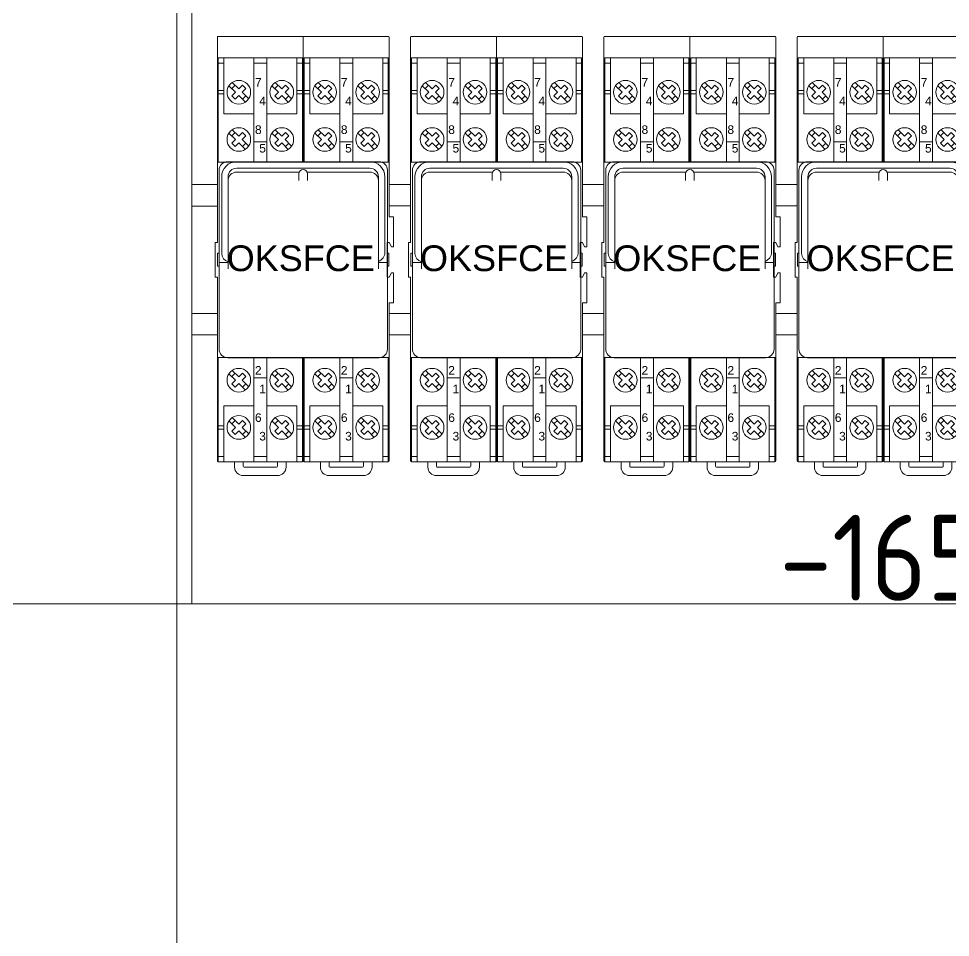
# Model space of a CAD drawing. Header units: millimetres. Extents: x 1359 to 3577, y 1333 to 3557.
# Drawn here: x 2476.3 to 2693.2, y 1601.9 to 1815.7 of the extents above; entities that cross this region are included whole.
import ezdxf
from ezdxf.enums import TextEntityAlignment as Align

# ---------------------------------------------------------------- set-up
doc = ezdxf.new("R2010")
doc.units = ezdxf.units.MM
doc.set_wipeout_variables(frame=1)
doc.layers.add('000-PI-Oprema', color=30, linetype='Continuous', lineweight=5)
doc.layers.add('000-PI-ORMAR', color=2, linetype='Continuous')
doc.layers.add('002-PI-Kabelska kanalica', color=150, linetype='Continuous')
doc.styles.add('PI0', font='isocpeur.ttf', dxfattribs={"width": 0.9})
doc.styles.get("Standard").update_dxf_attribs({"font": 'arial.ttf'})

# ---------------------------------------------------------------- blocks, each defined once
blk = doc.blocks.new('montazna 2000x1000')
at = {"layer": '000-PI-ORMAR', "color": 0, "linetype": 'ByBlock', "lineweight": 0}
blk.add_line((0, 1890), (0, 0), dxfattribs=at)
blk = doc.blocks.new('*U53')
at = {"layer": '002-PI-Kabelska kanalica', "color": 0, "linetype": 'ByBlock', "lineweight": 0}
for p in [(-20, 1572), (80, -100)]:
    blk.add_line(p, (80, 1572), dxfattribs=at)
blk = doc.blocks.new('*U57')
at = {"layer": '002-PI-Kabelska kanalica', "color": 0, "linetype": 'ByBlock', "lineweight": 0}
blk.add_line((-20, -100), (-20, 1832), dxfattribs=at)
blk = doc.blocks.new('OKSFCE')
at = {"layer": '000-PI-Oprema', "color": 0, "linetype": 'ByBlock', "lineweight": 0}
for p, q in [((47678.84, 23886.54), (47698.44, 23886.54)), ((47698.84, 23886.54), (47718.44, 23886.54)), ((47678.84, 23881.54), (47698.44, 23881.54)), ((47680.14, 23881.54), (47680.14, 23868.54)), ((47697.14, 23881.54), (47697.14, 23868.54)), ((47698.84, 23881.54), (47718.44, 23881.54)), ((47700.14, 23881.54), (47700.14, 23868.54)), ((47717.14, 23881.54), (47717.14, 23868.54)), ((47680.14, 23880.32), (47678.84, 23880.32)), ((47690.14, 23880.32), (47687.14, 23880.32)), ((47698.44, 23880.32), (47697.14, 23880.32)), ((47700.14, 23880.32), (47698.84, 23880.32)), ((47710.14, 23880.32), (47707.14, 23880.32)), ((47718.44, 23880.32), (47717.14, 23880.32)), ((47681.34, 23875.05), (47682.86, 23873.54)), ((47682.01, 23874.38), (47682.79, 23875.16)), ((47682.12, 23875.83), (47683.64, 23874.31)), ((47683.64, 23874.31), (47684.49, 23875.16)), ((47684.42, 23873.54), (47685.27, 23874.38)), ((47684.49, 23875.16), (47685.27, 23874.38)), ((47691.34, 23875.05), (47692.86, 23873.54)), ((47692.01, 23874.38), (47692.79, 23875.16)), ((47692.12, 23875.83), (47693.64, 23874.31)), ((47693.64, 23874.31), (47694.49, 23875.16)), ((47694.42, 23873.54), (47695.27, 23874.38)), ((47694.49, 23875.16), (47695.27, 23874.38)), ((47701.34, 23875.05), (47702.86, 23873.54)), ((47702.01, 23874.38), (47702.79, 23875.16)), ((47702.12, 23875.83), (47703.64, 23874.31)), ((47703.64, 23874.31), (47704.49, 23875.16)), ((47704.42, 23873.54), (47705.27, 23874.38)), ((47704.49, 23875.16), (47705.27, 23874.38)), ((47711.34, 23875.05), (47712.86, 23873.54)), ((47712.01, 23874.38), (47712.79, 23875.16)), ((47712.12, 23875.83), (47713.64, 23874.31)), ((47713.64, 23874.31), (47714.49, 23875.16)), ((47714.42, 23873.54), (47715.27, 23874.38)), ((47714.49, 23875.16), (47715.27, 23874.38)), ((47678.64, 23873.16), (47680.14, 23873.16)), ((47678.84, 23873.94), (47680.14, 23873.94)), ((47682.01, 23872.69), (47682.86, 23873.54)), ((47682.01, 23872.69), (47682.79, 23871.91)), ((47682.79, 23871.91), (47683.64, 23872.76)), ((47683.64, 23872.76), (47685.16, 23871.24)), ((47684.42, 23873.54), (47685.93, 23872.02)), ((47684.49, 23871.91), (47685.27, 23872.69)), ((47692.01, 23872.69), (47692.86, 23873.54)), ((47692.01, 23872.69), (47692.79, 23871.91)), ((47692.79, 23871.91), (47693.64, 23872.76)), ((47693.64, 23872.76), (47695.16, 23871.24)), ((47694.42, 23873.54), (47695.93, 23872.02)), ((47694.49, 23871.91), (47695.27, 23872.69)), ((47698.44, 23873.94), (47697.14, 23873.94)), ((47698.64, 23873.16), (47697.14, 23873.16)), ((47698.64, 23873.16), (47700.14, 23873.16)), ((47698.84, 23873.94), (47700.14, 23873.94)), ((47702.01, 23872.69), (47702.86, 23873.54)), ((47702.01, 23872.69), (47702.79, 23871.91)), ((47702.79, 23871.91), (47703.64, 23872.76)), ((47703.64, 23872.76), (47705.16, 23871.24)), ((47704.42, 23873.54), (47705.93, 23872.02)), ((47704.49, 23871.91), (47705.27, 23872.69)), ((47712.01, 23872.69), (47712.86, 23873.54)), ((47712.01, 23872.69), (47712.79, 23871.91)), ((47712.79, 23871.91), (47713.64, 23872.76)), ((47713.64, 23872.76), (47715.16, 23871.24)), ((47714.42, 23873.54), (47715.93, 23872.02)), ((47714.49, 23871.91), (47715.27, 23872.69)), ((47718.44, 23873.94), (47717.14, 23873.94)), ((47718.64, 23873.16), (47717.14, 23873.16)), ((47680.14, 23868.54), (47687.14, 23868.54)), ((47697.14, 23868.54), (47690.14, 23868.54)), ((47700.14, 23868.54), (47707.14, 23868.54)), ((47717.14, 23868.54), (47710.14, 23868.54)), ((47681.34, 23864.05), (47682.86, 23862.54)), ((47682.01, 23863.38), (47682.79, 23864.16)), ((47682.12, 23864.83), (47683.64, 23863.31)), ((47683.64, 23863.31), (47684.49, 23864.16)), ((47684.42, 23862.54), (47685.27, 23863.38)), ((47684.49, 23864.16), (47685.27, 23863.38)), ((47691.34, 23864.05), (47692.86, 23862.54)), ((47692.01, 23863.38), (47692.79, 23864.16)), ((47692.12, 23864.83), (47693.64, 23863.31)), ((47693.64, 23863.31), (47694.49, 23864.16)), ((47694.42, 23862.54), (47695.27, 23863.38)), ((47694.49, 23864.16), (47695.27, 23863.38)), ((47701.34, 23864.05), (47702.86, 23862.54)), ((47702.01, 23863.38), (47702.79, 23864.16)), ((47702.12, 23864.83), (47703.64, 23863.31)), ((47703.64, 23863.31), (47704.49, 23864.16)), ((47704.42, 23862.54), (47705.27, 23863.38)), ((47704.49, 23864.16), (47705.27, 23863.38)), ((47711.34, 23864.05), (47712.86, 23862.54)), ((47712.01, 23863.38), (47712.79, 23864.16)), ((47712.12, 23864.83), (47713.64, 23863.31)), ((47713.64, 23863.31), (47714.49, 23864.16)), ((47714.42, 23862.54), (47715.27, 23863.38)), ((47714.49, 23864.16), (47715.27, 23863.38)), ((47682.01, 23861.69), (47682.86, 23862.54)), ((47682.01, 23861.69), (47682.79, 23860.91)), ((47682.79, 23860.91), (47683.64, 23861.76)), ((47683.64, 23861.76), (47685.16, 23860.24)), ((47684.42, 23862.54), (47685.93, 23861.02)), ((47684.49, 23860.91), (47685.27, 23861.69)), ((47690.14, 23862.02), (47687.14, 23862.02)), ((47692.01, 23861.69), (47692.86, 23862.54)), ((47692.01, 23861.69), (47692.79, 23860.91)), ((47692.79, 23860.91), (47693.64, 23861.76)), ((47693.64, 23861.76), (47695.16, 23860.24)), ((47694.42, 23862.54), (47695.93, 23861.02)), ((47694.49, 23860.91), (47695.27, 23861.69)), ((47702.01, 23861.69), (47702.86, 23862.54)), ((47702.01, 23861.69), (47702.79, 23860.91)), ((47702.79, 23860.91), (47703.64, 23861.76)), ((47703.64, 23861.76), (47705.16, 23860.24)), ((47704.42, 23862.54), (47705.93, 23861.02)), ((47704.49, 23860.91), (47705.27, 23861.69)), ((47710.14, 23862.02), (47707.14, 23862.02)), ((47712.01, 23861.69), (47712.86, 23862.54)), ((47712.01, 23861.69), (47712.79, 23860.91)), ((47712.79, 23860.91), (47713.64, 23861.76)), ((47713.64, 23861.76), (47715.16, 23860.24)), ((47714.42, 23862.54), (47715.93, 23861.02)), ((47714.49, 23860.91), (47715.27, 23861.69)), ((47681.34, 23808.05), (47682.86, 23806.54)), ((47682.01, 23807.38), (47682.79, 23808.16)), ((47682.12, 23808.83), (47683.64, 23807.31)), ((47683.64, 23807.31), (47684.49, 23808.16)), ((47684.42, 23806.54), (47685.27, 23807.38)), ((47684.49, 23808.16), (47685.27, 23807.38)), ((47690.14, 23807.05), (47687.14, 23807.05)), ((47691.34, 23808.05), (47692.86, 23806.54)), ((47692.01, 23807.38), (47692.79, 23808.16)), ((47692.12, 23808.83), (47693.64, 23807.31)), ((47693.64, 23807.31), (47694.49, 23808.16)), ((47694.42, 23806.54), (47695.27, 23807.38)), ((47694.49, 23808.16), (47695.27, 23807.38)), ((47701.34, 23808.05), (47702.86, 23806.54)), ((47702.01, 23807.38), (47702.79, 23808.16)), ((47702.12, 23808.83), (47703.64, 23807.31)), ((47703.64, 23807.31), (47704.49, 23808.16)), ((47704.42, 23806.54), (47705.27, 23807.38)), ((47704.49, 23808.16), (47705.27, 23807.38)), ((47710.14, 23807.05), (47707.14, 23807.05)), ((47711.34, 23808.05), (47712.86, 23806.54)), ((47712.01, 23807.38), (47712.79, 23808.16)), ((47712.12, 23808.83), (47713.64, 23807.31)), ((47713.64, 23807.31), (47714.49, 23808.16)), ((47714.42, 23806.54), (47715.27, 23807.38)), ((47714.49, 23808.16), (47715.27, 23807.38)), ((47682.01, 23805.69), (47682.86, 23806.54)), ((47682.01, 23805.69), (47682.79, 23804.91)), ((47682.79, 23804.91), (47683.64, 23805.76)), ((47683.64, 23805.76), (47685.16, 23804.24)), ((47684.42, 23806.54), (47685.93, 23805.02)), ((47684.49, 23804.91), (47685.27, 23805.69)), ((47692.01, 23805.69), (47692.86, 23806.54)), ((47692.01, 23805.69), (47692.79, 23804.91)), ((47692.79, 23804.91), (47693.64, 23805.76)), ((47693.64, 23805.76), (47695.16, 23804.24)), ((47694.42, 23806.54), (47695.93, 23805.02)), ((47694.49, 23804.91), (47695.27, 23805.69)), ((47702.01, 23805.69), (47702.86, 23806.54)), ((47702.01, 23805.69), (47702.79, 23804.91)), ((47702.79, 23804.91), (47703.64, 23805.76)), ((47703.64, 23805.76), (47705.16, 23804.24)), ((47704.42, 23806.54), (47705.93, 23805.02)), ((47704.49, 23804.91), (47705.27, 23805.69)), ((47712.01, 23805.69), (47712.86, 23806.54)), ((47712.01, 23805.69), (47712.79, 23804.91)), ((47712.79, 23804.91), (47713.64, 23805.76)), ((47713.64, 23805.76), (47715.16, 23804.24)), ((47714.42, 23806.54), (47715.93, 23805.02)), ((47714.49, 23804.91), (47715.27, 23805.69)), ((47680.14, 23800.54), (47680.14, 23787.54)), ((47680.14, 23800.54), (47687.14, 23800.54)), ((47697.14, 23800.54), (47690.14, 23800.54)), ((47697.14, 23800.54), (47697.14, 23787.54)), ((47700.14, 23800.54), (47700.14, 23787.54)), ((47700.14, 23800.54), (47707.14, 23800.54)), ((47717.14, 23800.54), (47710.14, 23800.54)), ((47717.14, 23800.54), (47717.14, 23787.54)), ((47681.34, 23797.05), (47682.86, 23795.54)), ((47682.01, 23796.38), (47682.79, 23797.16)), ((47682.12, 23797.83), (47683.64, 23796.31)), ((47683.64, 23796.31), (47684.49, 23797.16)), ((47684.42, 23795.54), (47685.27, 23796.38)), ((47684.49, 23797.16), (47685.27, 23796.38)), ((47691.34, 23797.05), (47692.86, 23795.54)), ((47692.01, 23796.38), (47692.79, 23797.16)), ((47692.12, 23797.83), (47693.64, 23796.31)), ((47693.64, 23796.31), (47694.49, 23797.16)), ((47694.42, 23795.54), (47695.27, 23796.38)), ((47694.49, 23797.16), (47695.27, 23796.38)), ((47701.34, 23797.05), (47702.86, 23795.54)), ((47702.01, 23796.38), (47702.79, 23797.16)), ((47702.12, 23797.83), (47703.64, 23796.31)), ((47703.64, 23796.31), (47704.49, 23797.16)), ((47704.42, 23795.54), (47705.27, 23796.38)), ((47704.49, 23797.16), (47705.27, 23796.38)), ((47711.34, 23797.05), (47712.86, 23795.54)), ((47712.01, 23796.38), (47712.79, 23797.16)), ((47712.12, 23797.83), (47713.64, 23796.31)), ((47713.64, 23796.31), (47714.49, 23797.16)), ((47714.42, 23795.54), (47715.27, 23796.38)), ((47714.49, 23797.16), (47715.27, 23796.38)), ((47678.64, 23795.91), (47680.14, 23795.91)), ((47678.84, 23795.13), (47680.14, 23795.13)), ((47682.01, 23794.69), (47682.86, 23795.54)), ((47682.01, 23794.69), (47682.79, 23793.91)), ((47682.79, 23793.91), (47683.64, 23794.76)), ((47683.64, 23794.76), (47685.16, 23793.24)), ((47684.42, 23795.54), (47685.93, 23794.02)), ((47684.49, 23793.91), (47685.27, 23794.69)), ((47692.01, 23794.69), (47692.86, 23795.54)), ((47692.01, 23794.69), (47692.79, 23793.91)), ((47692.79, 23793.91), (47693.64, 23794.76)), ((47693.64, 23794.76), (47695.16, 23793.24)), ((47694.42, 23795.54), (47695.93, 23794.02)), ((47694.49, 23793.91), (47695.27, 23794.69)), ((47697.14, 23795.91), (47698.64, 23795.91)), ((47698.44, 23795.13), (47697.14, 23795.13)), ((47698.64, 23795.91), (47700.14, 23795.91)), ((47698.84, 23795.13), (47700.14, 23795.13)), ((47702.01, 23794.69), (47702.86, 23795.54)), ((47702.01, 23794.69), (47702.79, 23793.91)), ((47702.79, 23793.91), (47703.64, 23794.76)), ((47703.64, 23794.76), (47705.16, 23793.24)), ((47704.42, 23795.54), (47705.93, 23794.02)), ((47704.49, 23793.91), (47705.27, 23794.69)), ((47712.01, 23794.69), (47712.86, 23795.54)), ((47712.01, 23794.69), (47712.79, 23793.91)), ((47712.79, 23793.91), (47713.64, 23794.76)), ((47713.64, 23794.76), (47715.16, 23793.24)), ((47714.42, 23795.54), (47715.93, 23794.02)), ((47714.49, 23793.91), (47715.27, 23794.69)), ((47717.14, 23795.91), (47718.64, 23795.91)), ((47718.44, 23795.13), (47717.14, 23795.13)), ((47680.14, 23788.75), (47678.84, 23788.75)), ((47678.84, 23787.54), (47698.44, 23787.54)), ((47682.64, 23786.34), (47682.64, 23787.54)), ((47684.64, 23786.54), (47684.64, 23787.54)), ((47684.64, 23786.54), (47684.64, 23787.54)), ((47690.14, 23788.75), (47687.14, 23788.75)), ((47692.64, 23787.54), (47692.64, 23786.54)), ((47692.64, 23787.54), (47692.64, 23786.54)), ((47694.64, 23787.54), (47694.64, 23786.34)), ((47698.44, 23788.75), (47697.14, 23788.75)), ((47700.14, 23788.75), (47698.84, 23788.75)), ((47698.84, 23787.54), (47718.44, 23787.54)), ((47702.64, 23786.34), (47702.64, 23787.54)), ((47704.64, 23786.54), (47704.64, 23787.54)), ((47710.14, 23788.75), (47707.14, 23788.75)), ((47712.64, 23787.54), (47712.64, 23786.54)), ((47714.64, 23787.54), (47714.64, 23786.34)), ((47718.44, 23788.75), (47717.14, 23788.75)), ((47692.44, 23786.34), (47684.84, 23786.34)), ((47692.44, 23786.34), (47684.84, 23786.34)), ((47712.44, 23786.34), (47704.84, 23786.34)), ((47692.64, 23784.34), (47684.64, 23784.34)), ((47712.64, 23784.34), (47704.64, 23784.34))]:
    blk.add_line(p, q, dxfattribs=at)
for points in [[(47678.64, 23880.24), (47678.64, 23880.25), (47678.65, 23880.26), (47678.65, 23880.27), (47678.67, 23880.28), (47678.68, 23880.29), (47678.7, 23880.3), (47678.72, 23880.3), (47678.74, 23880.31), (47678.76, 23880.31), (47678.79, 23880.32), (47678.81, 23880.32), (47678.84, 23880.32)], [(47698.64, 23880.24), (47698.64, 23880.25), (47698.63, 23880.26), (47698.62, 23880.27), (47698.61, 23880.28), (47698.6, 23880.29), (47698.58, 23880.3), (47698.56, 23880.3), (47698.54, 23880.31), (47698.52, 23880.31), (47698.49, 23880.32), (47698.46, 23880.32), (47698.44, 23880.32)], [(47698.64, 23880.24), (47698.64, 23880.25), (47698.65, 23880.26), (47698.65, 23880.27), (47698.67, 23880.28), (47698.68, 23880.29), (47698.7, 23880.3), (47698.72, 23880.3), (47698.74, 23880.31), (47698.76, 23880.31), (47698.79, 23880.32), (47698.81, 23880.32), (47698.84, 23880.32)], [(47718.64, 23880.24), (47718.64, 23880.25), (47718.63, 23880.26), (47718.62, 23880.27), (47718.61, 23880.28), (47718.6, 23880.29), (47718.58, 23880.3), (47718.56, 23880.3), (47718.54, 23880.31), (47718.52, 23880.31), (47718.49, 23880.32), (47718.46, 23880.32), (47718.44, 23880.32)], [(47678.84, 23873.94), (47678.81, 23873.94), (47678.79, 23873.94), (47678.76, 23873.94), (47678.74, 23873.93), (47678.72, 23873.93), (47678.7, 23873.92), (47678.68, 23873.91), (47678.67, 23873.9), (47678.65, 23873.9), (47678.65, 23873.89), (47678.64, 23873.88), (47678.64, 23873.87)], [(47698.44, 23873.94), (47698.46, 23873.94), (47698.49, 23873.94), (47698.52, 23873.94), (47698.54, 23873.93), (47698.56, 23873.93), (47698.58, 23873.92), (47698.6, 23873.91), (47698.61, 23873.9), (47698.62, 23873.9), (47698.63, 23873.89), (47698.64, 23873.88), (47698.64, 23873.87)], [(47698.84, 23873.94), (47698.81, 23873.94), (47698.79, 23873.94), (47698.76, 23873.94), (47698.74, 23873.93), (47698.72, 23873.93), (47698.7, 23873.92), (47698.68, 23873.91), (47698.67, 23873.9), (47698.65, 23873.9), (47698.65, 23873.89), (47698.64, 23873.88), (47698.64, 23873.87)], [(47718.44, 23873.94), (47718.46, 23873.94), (47718.49, 23873.94), (47718.52, 23873.94), (47718.54, 23873.93), (47718.56, 23873.93), (47718.58, 23873.92), (47718.6, 23873.91), (47718.61, 23873.9), (47718.62, 23873.9), (47718.63, 23873.89), (47718.64, 23873.88), (47718.64, 23873.87)], [(47678.84, 23795.13), (47678.81, 23795.13), (47678.79, 23795.13), (47678.76, 23795.13), (47678.74, 23795.14), (47678.72, 23795.14), (47678.7, 23795.15), (47678.68, 23795.16), (47678.67, 23795.17), (47678.65, 23795.18), (47678.65, 23795.19), (47678.64, 23795.2), (47678.64, 23795.21)], [(47698.64, 23795.21), (47698.64, 23795.2), (47698.63, 23795.19), (47698.62, 23795.18), (47698.61, 23795.17), (47698.6, 23795.16), (47698.58, 23795.15), (47698.56, 23795.14), (47698.54, 23795.14), (47698.52, 23795.13), (47698.49, 23795.13), (47698.46, 23795.13), (47698.44, 23795.13)], [(47698.84, 23795.13), (47698.81, 23795.13), (47698.79, 23795.13), (47698.76, 23795.13), (47698.74, 23795.14), (47698.72, 23795.14), (47698.7, 23795.15), (47698.68, 23795.16), (47698.67, 23795.17), (47698.65, 23795.18), (47698.65, 23795.19), (47698.64, 23795.2), (47698.64, 23795.21)], [(47718.64, 23795.21), (47718.64, 23795.2), (47718.63, 23795.19), (47718.62, 23795.18), (47718.61, 23795.17), (47718.6, 23795.16), (47718.58, 23795.15), (47718.56, 23795.14), (47718.54, 23795.14), (47718.52, 23795.13), (47718.49, 23795.13), (47718.46, 23795.13), (47718.44, 23795.13)], [(47678.64, 23788.83), (47678.64, 23788.82), (47678.65, 23788.81), (47678.65, 23788.8), (47678.67, 23788.79), (47678.68, 23788.78), (47678.7, 23788.77), (47678.72, 23788.77), (47678.74, 23788.76), (47678.76, 23788.76), (47678.79, 23788.75), (47678.81, 23788.75), (47678.84, 23788.75)], [(47698.44, 23788.75), (47698.46, 23788.75), (47698.49, 23788.75), (47698.52, 23788.76), (47698.54, 23788.76), (47698.56, 23788.77), (47698.58, 23788.77), (47698.6, 23788.78), (47698.61, 23788.79), (47698.62, 23788.8), (47698.63, 23788.81), (47698.64, 23788.82), (47698.64, 23788.83)], [(47698.64, 23788.83), (47698.64, 23788.82), (47698.65, 23788.81), (47698.65, 23788.8), (47698.67, 23788.79), (47698.68, 23788.78), (47698.7, 23788.77), (47698.72, 23788.77), (47698.74, 23788.76), (47698.76, 23788.76), (47698.79, 23788.75), (47698.81, 23788.75), (47698.84, 23788.75)], [(47718.44, 23788.75), (47718.46, 23788.75), (47718.49, 23788.75), (47718.52, 23788.76), (47718.54, 23788.76), (47718.56, 23788.77), (47718.58, 23788.77), (47718.6, 23788.78), (47718.61, 23788.79), (47718.62, 23788.8), (47718.63, 23788.81), (47718.64, 23788.82), (47718.64, 23788.83)]]:
    blk.add_lwpolyline(points, dxfattribs=at)
for centre in [(47683.64, 23873.54), (47693.64, 23873.54), (47703.64, 23873.54), (47713.64, 23873.54), (47683.64, 23862.54), (47693.64, 23862.54), (47703.64, 23862.54), (47713.64, 23862.54), (47683.64, 23806.54), (47693.64, 23806.54), (47703.64, 23806.54), (47713.64, 23806.54), (47683.64, 23795.54), (47693.64, 23795.54), (47703.64, 23795.54), (47713.64, 23795.54)]:
    blk.add_circle(centre, 2.75, dxfattribs=at)
for centre, radius, start, end in [((47678.84, 23886.34), 0.2, 90, 180), ((47698.44, 23886.34), 0.2, 0, 90), ((47698.84, 23886.34), 0.2, 90, 180), ((47718.44, 23886.34), 0.2, 0, 90), ((47678.84, 23881.34), 0.2, 90, 180), ((47698.44, 23881.34), 0.2, 0, 90), ((47698.84, 23881.34), 0.2, 90, 180), ((47718.44, 23881.34), 0.2, 0, 90), ((47678.84, 23787.74), 0.2, 180, 270), ((47698.44, 23787.74), 0.2, 270, 0), ((47698.84, 23787.74), 0.2, 180, 270), ((47718.44, 23787.74), 0.2, 270, 0), ((47684.64, 23786.34), 2, 180, 270), ((47684.84, 23786.54), 0.2, 180, 270), ((47684.84, 23786.54), 0.2, 180, 270), ((47692.44, 23786.54), 0.2, 270, 0), ((47692.44, 23786.54), 0.2, 270, 0), ((47692.64, 23786.34), 2, 270, 0), ((47704.64, 23786.34), 2, 180, 270), ((47704.84, 23786.54), 0.2, 180, 270), ((47712.44, 23786.54), 0.2, 270, 0), ((47712.64, 23786.34), 2, 270, 0)]:
    blk.add_arc(centre, radius, start, end, dxfattribs=at)
at = {"layer": '000-PI-Oprema', "color": 0, "linetype": 'ByBlock', "lineweight": 0, "char_height": 1.9995, "width": 2.5471}
for s, insert, attachment_point in [('{\\fArial|b0|i0|c0|p34;7}', (47687.39, 23876.83), 1), ('{\\fArial|b0|i0|c0|p34;7}', (47707.39, 23876.83), 1), ('{\\fArial|b0|i0|c0|p34;4}', (47689.94, 23872.51), 3), ('{\\fArial|b0|i0|c0|p34;4}', (47709.94, 23872.51), 3), ('{\\fArial|b0|i0|c0|p34;8}', (47687.39, 23865.83), 1), ('{\\fArial|b0|i0|c0|p34;8}', (47707.39, 23865.83), 1), ('{\\fArial|b0|i0|c0|p34;5}', (47689.94, 23861.51), 3), ('{\\fArial|b0|i0|c0|p34;5}', (47709.94, 23861.51), 3), ('{\\fArial|b0|i0|c0|p34;2}', (47687.39, 23809.83), 1), ('{\\fArial|b0|i0|c0|p34;2}', (47707.39, 23809.83), 1), ('{\\fArial|b0|i0|c0|p34;1}', (47689.94, 23805.51), 3), ('{\\fArial|b0|i0|c0|p34;1}', (47709.94, 23805.51), 3), ('{\\fArial|b0|i0|c0|p34;6}', (47687.39, 23798.83), 1), ('{\\fArial|b0|i0|c0|p34;6}', (47707.39, 23798.83), 1), ('{\\fArial|b0|i0|c0|p34;3}', (47689.94, 23794.51), 3), ('{\\fArial|b0|i0|c0|p34;3}', (47709.94, 23794.51), 3)]:
    blk.add_mtext(s, dxfattribs=dict(at, insert=insert, attachment_point=attachment_point))
at = {"color": 0, "linetype": 'ByBlock', "lineweight": 0}
blk.add_wipeout([(47678.64, 23857.29), (47718.64, 23857.29), (47718.64, 23811.79), (47678.64, 23811.79)], dxfattribs=at).dxf.layer = '000-PI-Oprema'
at = {"layer": '000-PI-Oprema', "color": 0, "linetype": 'ByBlock', "lineweight": 0}
for p, q in [((47678.64, 23886.34), (47678.64, 23838.54)), ((47698.64, 23886.34), (47698.64, 23857.29)), ((47718.64, 23886.34), (47718.64, 23844.54)), ((47678.84, 23881.54), (47678.84, 23857.29)), ((47687.14, 23881.54), (47687.14, 23857.29)), ((47690.14, 23881.54), (47690.14, 23857.29)), ((47698.44, 23881.54), (47698.44, 23857.29)), ((47698.84, 23881.54), (47698.84, 23857.29)), ((47707.14, 23881.54), (47707.14, 23857.29)), ((47710.14, 23881.54), (47710.14, 23857.29)), ((47718.44, 23881.54), (47718.44, 23857.29)), ((47678.64, 23857.29), (47698.64, 23857.29)), ((47716.24, 23857.37), (47681.04, 23857.37)), ((47683.14, 23857.37), (47714.14, 23857.37)), ((47698.64, 23857.29), (47718.64, 23857.29)), ((47679.04, 23855.37), (47679.04, 23813.77)), ((47683.14, 23855.87), (47714.14, 23855.87)), ((47697.72, 23854.97), (47683.14, 23854.97)), ((47697.64, 23854.57), (47697.64, 23852.97)), ((47714.14, 23854.97), (47699.56, 23854.97)), ((47699.64, 23854.57), (47699.64, 23852.97)), ((47718.24, 23813.77), (47718.24, 23855.37)), ((47679.64, 23853.87), (47679.64, 23836.02)), ((47681.14, 23853.87), (47681.14, 23836.02)), ((47681.14, 23852.97), (47681.14, 23832.42)), ((47716.14, 23853.87), (47716.14, 23836.32)), ((47716.14, 23852.97), (47716.14, 23832.42)), ((47717.64, 23853.87), (47717.64, 23836.32)), ((47718.64, 23844.54), (47719.64, 23844.54)), ((47719.64, 23844.54), (47719.64, 23837.54)), ((47678.14, 23830.54), (47678.14, 23838.54)), ((47678.14, 23838.54), (47678.64, 23838.54)), ((47718.14, 23838.54), (47718.14, 23830.54)), ((47718.64, 23838.54), (47718.14, 23838.54)), ((47719.14, 23837.54), (47718.64, 23838.54)), ((47719.64, 23837.54), (47719.14, 23837.54)), ((47678.69, 23836.07), (47678.69, 23833.07)), ((47679.04, 23836.07), (47678.69, 23836.07)), ((47718.59, 23836.07), (47718.24, 23836.07)), ((47718.59, 23836.07), (47718.59, 23833.07)), ((47679.04, 23833.07), (47678.69, 23833.07)), ((47681.14, 23833.92), (47679.04, 23833.92)), ((47716.14, 23833.92), (47718.24, 23833.92)), ((47718.59, 23833.07), (47718.24, 23833.07)), ((47718.64, 23830.54), (47719.14, 23831.54)), ((47719.64, 23831.54), (47719.14, 23831.54)), ((47719.64, 23831.54), (47719.64, 23824.54)), ((47678.64, 23830.54), (47678.14, 23830.54)), ((47678.64, 23830.54), (47678.64, 23787.74)), ((47718.64, 23830.54), (47718.14, 23830.54)), ((47718.64, 23824.54), (47718.64, 23787.74)), ((47718.64, 23824.54), (47719.64, 23824.54)), ((47678.64, 23811.79), (47698.64, 23811.79)), ((47678.84, 23811.79), (47678.84, 23787.54)), ((47681.04, 23811.77), (47716.24, 23811.77)), ((47687.14, 23811.79), (47687.14, 23787.54)), ((47690.14, 23811.79), (47690.14, 23787.54)), ((47698.44, 23811.79), (47698.44, 23787.54)), ((47698.64, 23811.79), (47718.64, 23811.79)), ((47698.64, 23811.79), (47698.64, 23787.74)), ((47698.84, 23811.79), (47698.84, 23787.54)), ((47707.14, 23811.79), (47707.14, 23787.54)), ((47710.14, 23811.79), (47710.14, 23787.54)), ((47718.44, 23811.79), (47718.44, 23787.54))]:
    blk.add_line(p, q, dxfattribs=at)
for centre, radius, start, end in [((47681.04, 23855.37), 2, 90, 180), ((47683.14, 23853.87), 3.5, 90, 180), ((47714.14, 23853.87), 3.5, 0, 90), ((47716.24, 23855.37), 2, 0, 90), ((47683.14, 23853.87), 2, 90, 180), ((47683.14, 23852.97), 2, 90, 180), ((47698.64, 23854.57), 1, 0, 180), ((47714.14, 23853.87), 2, 0, 90), ((47714.14, 23852.97), 2, 0, 90), ((47681.64, 23836.02), 2, 180, 255.5225), ((47715.34, 23836.32), 2.3, 290.3544, 0), ((47681.04, 23813.77), 2, 180, 270), ((47716.24, 23813.77), 2, 270, 0)]:
    blk.add_arc(centre, radius, start, end, dxfattribs=at)
at = {"layer": '000-PI-Oprema', "color": 0, "linetype": 'ByBlock', "lineweight": 0, "insert": (47698.05, 23834.87), "char_height": 6, "attachment_point": 5}
blk.add_mtext_dynamic_manual_height_columns('{\\fArial|b0|i0|c238|p34;OK}S{\\fArial|b0|i0|c238|p34;FC}E', width=44.995, gutter_width=1, heights=[10], dxfattribs=at)

msp = doc.modelspace()

# ---------------------------------------------------------------- linework, layer by layer
at = {"layer": '002-PI-Kabelska kanalica', "color": 0, "linetype": 'ByBlock', "lineweight": 0, "ltscale": 0.25}
for points in [[(2516.571, 1777.144), (2516.571, 1742.144), (2522.54, 1742.144)], [(2516.571, 1777.056), (2522.54, 1777.056)], [(2516.571, 1772.056), (2522.54, 1772.056)], [(2516.571, 1747.056), (2522.54, 1747.056)]]:
    msp.add_lwpolyline(points, dxfattribs=at)

# ---------------------------------------------------------------- block references
at = {"layer": '002-PI-Kabelska kanalica', "color": 0, "linetype": 'ByBlock', "lineweight": 0}
msp.add_blockref('montazna 2000x1000', (2513.071, 1461.556), dxfattribs=at)
at = {"layer": '002-PI-Kabelska kanalica', "color": 0, "linetype": 'ByBlock', "lineweight": 0, "xscale": -1, "rotation": 180}
msp.add_blockref('*U53', (2436.571, 3251.556), dxfattribs=at)
at = {"layer": '002-PI-Kabelska kanalica', "color": 0, "linetype": 'ByBlock', "lineweight": 0, "rotation": 270}
msp.add_blockref('*U57', (1601.071, 1659.556), dxfattribs=at)

# ---------------------------------------------------------------- texts
at = {"layer": '002-PI-Kabelska kanalica', "color": 0, "linetype": 'ByBlock', "lineweight": 0, "style": 'PI0', "width": 0.9}
msp.add_text('-165K05...-166K07', height=20, dxfattribs=at).set_placement((2748.77, 1690.278), align=Align.MIDDLE)

# ---------------------------------------------------------------- next in the draw order: block references
for p in [(-45156.099, -22074.98), (-45111.099, -22074.98), (-45066.099, -22074.98), (-45021.099, -22074.98)]:
    msp.add_blockref('OKSFCE', p)

# ---------------------------------------------------------------- next in the draw order: linework, layer by layer
at = {"layer": '002-PI-Kabelska kanalica', "color": 0, "linetype": 'ByBlock', "lineweight": 0, "ltscale": 0.25}
for points in [[(2562.54, 1777.056), (2567.54, 1777.056)], [(2607.54, 1777.056), (2612.54, 1777.056)], [(2652.54, 1777.056), (2657.54, 1777.056)], [(2562.54, 1772.146), (2567.54, 1772.146)], [(2607.54, 1772.146), (2612.54, 1772.146)], [(2652.54, 1772.146), (2657.54, 1772.146)], [(2562.54, 1747.055), (2567.54, 1747.055)], [(2607.54, 1747.055), (2612.54, 1747.055)], [(2652.54, 1747.055), (2657.54, 1747.055)], [(2562.54, 1742.144), (2567.54, 1742.144)], [(2607.54, 1742.144), (2612.54, 1742.144)], [(2652.54, 1742.144), (2657.54, 1742.144)]]:
    msp.add_lwpolyline(points, dxfattribs=at)

doc.saveas('drawing.dxf')
